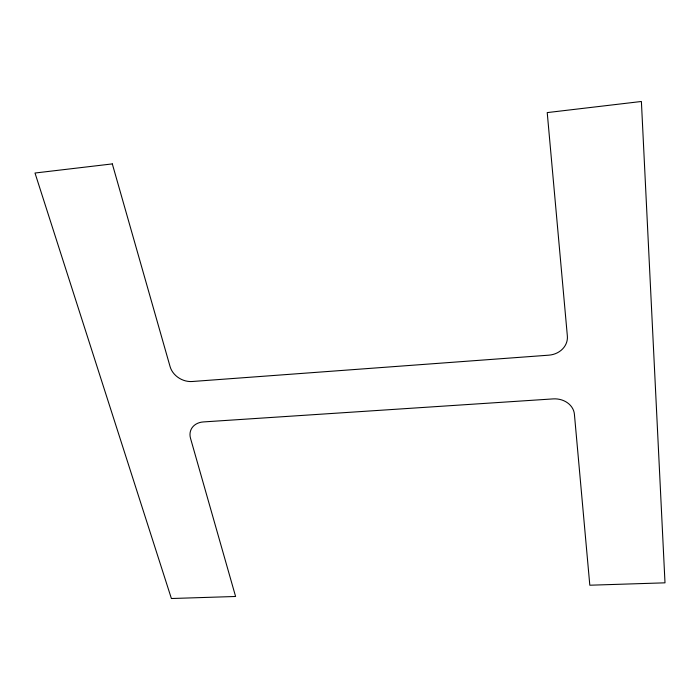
<?xml version="1.0" encoding="UTF-8"?>
<svg xmlns="http://www.w3.org/2000/svg" width="700" height="700" viewBox="0 0 700 700"><rect width="100%" height="100%" fill="white"/><g stroke="black" fill="none" stroke-linecap="round" stroke-linejoin="round"><path stroke-width="1.05" d="M112.315 163.905L35 173.023L171.395 598.517L235.594 596.479L190.523 438.322A18.209 14.543 24.6 0 1 203.359 421.934L553.175 398.895A19.574 16.45 1.5 0 1 574.403 414.207L589.811 585.218L665 582.829L641.392 101.483L547.225 112.595L567.359 336.053A20.309 17.771 -0.1 0 1 548.809 355.171L192.194 381.509A18.97 15.54 28.5 0 1 170.1 366.669L112.315 163.905"/></g></svg>
